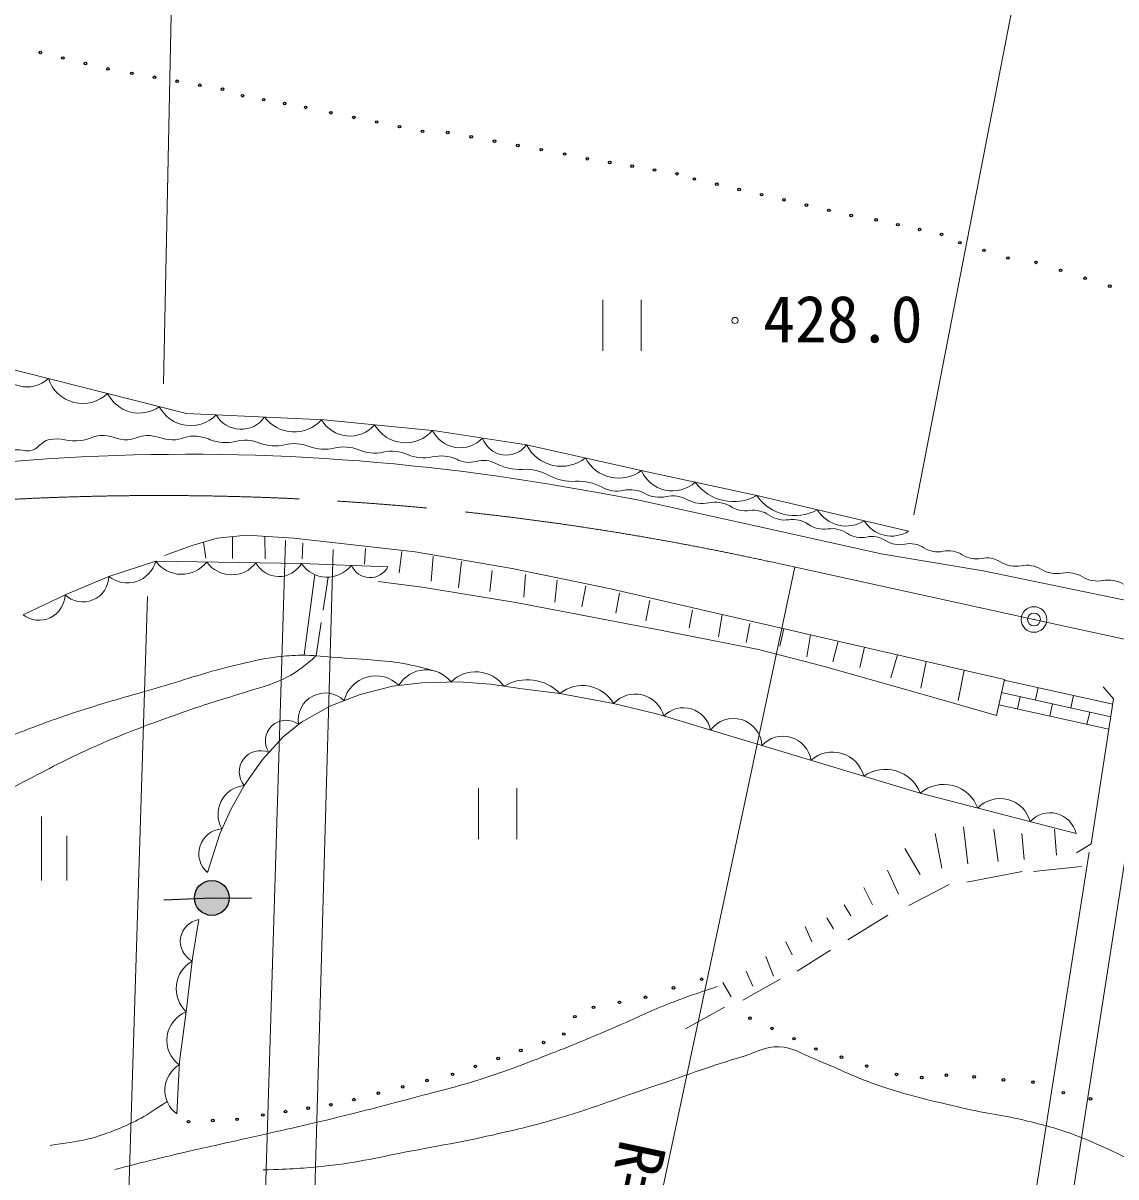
# Model space of a CAD drawing. Units: millimetres, scale not verified. Extents: x 40000 to 680000, y 20000 to 380000.
# Drawn here: x 233281 to 275986, y 272262 to 317338 of the extents above; entities that cross this region are included whole.
import ezdxf
from ezdxf.enums import TextEntityAlignment as Align

# ---------------------------------------------------------------- set-up
doc = ezdxf.new("R2010")
doc.units = ezdxf.units.MM
doc.header["$LTSCALE"] = 1000
doc.header["$PDMODE"] = 32
doc.header["$PDSIZE"] = 500
doc.linetypes.add('CHAIN', pattern=[18.5, 12, -1.5, 3.5, -1.5])
for name, color, linetype, lineweight in [('M-BGD', 7, 'Continuous', 13), ('M-BMK', 2, 'CHAIN', 13), ('M-BMK-SRVR', 3, 'Continuous', 13), ('M-STR-HTXT', 7, 'Continuous', 13)]:
    doc.layers.add(name, color=color, linetype=linetype, lineweight=lineweight)
doc.styles.add('ＭＳ ゴシック', font='')
doc.styles.get('ＭＳ ゴシック').set_extended_font_data('MS Gothic')

msp = doc.modelspace()

# ---------------------------------------------------------------- hatches: boundary and pattern name
at = {"layer": 'M-BGD'}
msp.add_hatch(color=256, dxfattribs=at).paths.add_polyline_path([(241333, 283067, 0.97359), (239987, 283295, 0.01338), (239981, 283259, 1)])

# ---------------------------------------------------------------- linework, layer by layer
for p, q in [((255937, 306530), (255937, 304530)), ((257437, 304530), (257437, 306530)), ((228114, 305010), (239661, 302084)), ((239661, 302084), (245041, 301835)), ((245041, 301835), (249394, 301415)), ((249394, 301415), (252955, 300861)), ((252955, 300861), (257554, 299837)), ((257554, 299837), (261952, 298877)), ((254522, 299207), (255867, 298969)), ((261952, 298877), (267883, 297489)), ((239884, 296931), (240866, 297220)), ((240329, 297062), (240419, 296432)), ((240866, 297220), (242006, 297332)), ((241467, 297279), (241466, 296420)), ((242006, 297332), (243866, 297220)), ((242722, 297289), (242745, 296407)), ((243866, 297220), (248602, 296681)), ((238810, 296538), (239884, 296931)), ((244217, 297035), (244186, 296406)), ((246665, 296808), (246629, 296204)), ((248087, 296695), (247983, 295855)), ((248602, 296681), (252388, 296036)), ((236632, 295722), (238469, 296311)), ((238469, 296311), (244161, 296227)), ((244161, 296227), (247540, 296101)), ((249312, 296495), (249233, 295536)), ((250413, 296300), (250295, 295278)), ((234922, 295007), (236632, 295722)), ((244681, 295792), (244270, 292663)), ((251609, 295957), (251516, 295135)), ((252388, 296036), (256187, 295250)), ((252918, 295801), (252843, 294910)), ((245199, 295692), (245005, 294399)), ((247151, 295520), (248876, 295296)), ((248876, 295296), (252535, 294707)), ((254158, 295571), (254058, 294711)), ((255273, 295353), (255111, 294537)), ((233281, 294222), (234922, 295007)), ((256187, 295250), (271628, 291699)), ((256588, 295072), (256438, 294287)), ((252535, 294707), (258255, 293614)), ((257772, 294780), (257610, 293988)), ((259438, 294410), (259307, 293713)), ((244932, 293915), (244739, 292630)), ((260597, 294236), (260460, 293364)), ((258255, 293614), (262013, 292871)), ((261675, 293881), (261531, 293145)), ((263007, 293682), (262853, 292993)), ((264051, 293442), (263911, 292577)), ((265134, 293193), (264922, 292389)), ((262013, 292871), (264550, 292212)), ((266159, 292957), (265978, 292164)), ((267455, 292659), (267191, 291755)), ((264550, 292212), (268509, 291094)), ((268574, 292402), (268368, 291354)), ((270056, 292061), (269826, 290877)), ((271314, 290288), (271628, 291699)), ((271623, 291674), (275863, 290730)), ((247714, 291439), (246453, 291103)), ((248864, 291565), (247714, 291439)), ((250308, 291607), (248864, 291565)), ((251542, 291509), (250308, 291607)), ((252790, 291327), (251542, 291509)), ((254262, 291145), (252790, 291327)), ((272848, 290908), (272953, 291378)), ((275485, 291412), (275896, 290944)), ((246453, 291103), (245269, 290657)), ((256351, 290752), (254262, 291145)), ((258089, 290335), (256351, 290752)), ((268509, 291094), (271314, 290288)), ((271514, 291184), (275786, 290233)), ((272135, 290547), (272241, 291022)), ((274225, 290581), (274334, 291070)), ((275896, 290944), (275019, 285269)), ((245269, 290657), (244157, 290033)), ((268341, 287254), (258089, 290335)), ((271408, 290709), (275712, 289751)), ((273399, 290266), (273504, 290741)), ((274855, 289942), (274960, 290417)), ((244157, 290033), (243456, 289472)), ((243456, 289472), (242634, 288574)), ((242634, 288574), (241927, 287556)), ((241927, 287556), (241394, 286621)), ((251079, 287455), (251079, 285455)), ((252579, 285455), (252579, 287455)), ((274429, 285672), (268341, 287254)), ((233996, 283838), (233996, 286338)), ((241394, 286621), (240964, 285668)), ((270028, 285934), (270198, 284494)), ((271214, 285849), (271383, 284579)), ((273669, 284833), (273584, 285849)), ((234996, 283838), (234996, 285588)), ((240964, 285668), (240488, 284156)), ((268928, 285680), (269182, 284325)), ((272314, 285680), (272399, 284664)), ((267742, 285087), (268335, 284071)), ((275019, 285269), (274439, 284923)), ((267065, 284240), (267488, 283309)), ((272324, 284194), (270158, 283773)), ((274638, 284383), (272766, 284194)), ((266134, 283563), (266472, 282886)), ((269464, 283689), (267887, 282869)), ((265372, 282886), (265626, 282462)), ((240150, 282319), (239907, 280814)), ((264948, 281954), (264694, 282378)), ((267067, 282490), (265511, 281523)), ((263848, 282039), (264102, 281446)), ((263340, 280938), (263086, 281446)), ((262602, 280110), (262303, 280877)), ((264838, 281123), (263534, 280303)), ((239907, 280814), (239658, 278710)), ((262861, 279988), (261410, 279168)), ((261543, 280297), (261792, 279711)), ((260627, 279861), (260957, 279294)), ((239658, 278710), (239389, 276765)), ((260695, 278894), (259160, 278053)), ((239389, 276765), (239295, 274720))]:
    msp.add_line(p, q, dxfattribs=at)
at = {"layer": 'M-BGD', "lineweight": 25}
for p, q in [((238777, 283088), (240657, 283163)), ((240657, 283163), (242201, 283152))]:
    msp.add_line(p, q, dxfattribs=at)
at = {"layer": 'M-BGD'}
msp.add_lwpolyline([(255867, 298969), (257295, 298709), (262662, 297533), (266811, 296602), (270796, 295937), (294243, 291098)], dxfattribs=at)
at = {"layer": 'M-BGD', "lineweight": 25}
for centre, radius in [((233957, 316187), 50), ((234837, 315974), 50), ((235717, 315760), 50), ((236597, 315547), 50), ((237531, 315377), 50), ((238416, 315222), 50), ((239301, 315066), 50), ((240186, 314910), 50), ((241071, 314754), 50), ((241860, 314499), 50), ((242681, 314347), 50), ((243502, 314196), 50), ((244323, 314044), 50), ((245309, 313836), 50), ((246204, 313654), 50), ((247099, 313472), 50), ((247993, 313291), 50), ((248888, 313109), 50), ((249876, 313061), 50), ((250789, 312893), 50), ((251703, 312726), 50), ((252617, 312558), 50), ((253530, 312391), 50), ((254444, 312223), 50), ((255330, 312039), 50), ((256206, 311892), 50), ((257081, 311746), 50), ((257957, 311599), 50), ((258833, 311453), 50), ((259513, 311247), 50), ((260388, 311043), 50), ((261264, 310839), 50), ((262139, 310635), 50), ((263015, 310431), 50), ((263891, 310227), 50), ((264766, 310024), 50), ((265642, 309820), 50), ((266613, 309654), 50), ((267465, 309463), 50), ((268316, 309273), 50), ((269168, 309082), 50), ((269889, 308761), 50), ((270827, 308461), 50), ((271766, 308161), 50), ((272862, 307988), 50), ((273824, 307679), 50), ((274786, 307370), 50), ((275748, 307062), 50), ((240657, 283163), 683), ((259796, 279984), 50), ((258695, 279648), 50), ((256587, 279083), 50), ((257602, 279280), 50), ((255573, 278885), 50), ((254840, 278522), 50), ((261687, 278466), 50), ((254408, 277847), 50), ((262545, 278063), 50), ((263404, 277661), 50), ((252734, 277202), 50), ((253624, 277513), 50), ((264262, 277258), 50), ((251844, 276890), 50), ((265261, 276938), 50), ((250954, 276579), 50), ((266246, 276592), 50), ((249067, 276031), 50), ((250065, 276268), 50), ((267415, 276267), 50), ((268397, 276144), 50), ((269360, 276236), 50), ((270442, 276174), 50), ((271592, 276053), 50), ((272744, 275965), 50), ((247162, 275532), 50), ((248115, 275781), 50), ((273929, 275555), 50), ((244422, 274947), 50), ((245309, 275081), 50), ((246209, 275282), 50), ((274991, 275314), 50), ((241644, 274510), 50), ((242649, 274681), 50), ((243536, 274814), 50), ((239743, 274420), 50), ((240694, 274465), 50)]:
    msp.add_circle(centre, radius, dxfattribs=at)
at = {"layer": 'M-BGD'}
msp.add_circle((261097, 305720), 121, dxfattribs=at)
for centre, radius, start, end in [((233435, 304361), 1237, 199.0077, 312.5538), ((235613, 303887), 1411, 198.0351, 313.5264), ((237813, 303472), 1370, 206.3888, 305.1727), ((239831, 302997), 1387, 207.6964, 315.821), ((241801, 302599), 1129, 210.2417, 324.4617), ((243874, 302807), 1442, 216.8523, 317.8511), ((246052, 302494), 1288, 210.5387, 318.6936), ((248230, 302343), 1398, 210.0051, 318.9575), ((250365, 301951), 1202, 205.9761, 316.7145), ((252166, 301437), 977, 198.4737, 323.8476), ((233064, 299609), 1063, 74.888, 118.1861), ((241185, 302553), 1602, 248.4953, 283.6989), ((241943, 299441), 1602, 68.4953, 103.6989), ((243118, 302421), 1602, 248.4953, 283.6989), ((243877, 299309), 1602, 68.4953, 103.6989), ((245051, 302289), 1602, 248.4953, 283.6989), ((245810, 299177), 1602, 68.4953, 103.6989), ((247020, 302117), 1578, 246.7526, 282.228), ((254317, 301552), 1528, 206.9205, 307.9849), ((239752, 215059), 85434, 80.04483, 94.63221), ((247688, 299033), 1578, 66.7527, 102.228), ((248933, 301932), 1578, 246.7526, 282.228), ((249602, 298848), 1578, 66.7527, 102.228), ((250708, 301202), 1025, 241.8652, 285.9751), ((251272, 299231), 1025, 61.8652, 105.9751), ((256553, 301016), 1457, 207.2429, 307.6625), ((252679, 301824), 1925, 241.3182, 273.4115), ((252908, 297981), 1925, 61.3182, 93.4115), ((258658, 300383), 1322, 203.2025, 312.1413), ((254756, 301358), 1925, 241.3182, 273.4115), ((254985, 297515), 1925, 61.3182, 93.4115), ((261046, 300501), 1860, 216.1984, 299.1697), ((256491, 300275), 1220, 241.4794, 281.8774), ((256993, 297889), 1220, 61.4794, 101.8774), ((258158, 300032), 1220, 241.4794, 281.8774), ((258660, 297645), 1220, 61.4794, 101.8774), ((263437, 299895), 1800, 214.417, 299.2379), ((259824, 299788), 1220, 241.4794, 281.8774), ((260326, 297401), 1220, 61.4794, 101.8774), ((261516, 299345), 1063, 235.153, 278.4485), ((261828, 297242), 1063, 55.153, 98.4485), ((263044, 298987), 1063, 235.153, 278.4485), ((265445, 299010), 1320, 211.3039, 302.351), ((263356, 296883), 1063, 55.153, 98.4485), ((264571, 298629), 1063, 235.153, 278.4485), ((264884, 296525), 1063, 55.153, 98.4485), ((267216, 298541), 1245, 211.2896, 302.3653), ((266035, 298240), 1003, 237.1623, 281.7678), ((266444, 296277), 1003, 57.1623, 101.7678), ((267531, 297962), 1003, 237.1623, 281.7678), ((267940, 295999), 1003, 57.1623, 101.7678), ((269027, 297684), 1003, 237.1623, 281.7678), ((269436, 295721), 1003, 57.1623, 101.7678), ((237354, 296630), 1160, 231.5056, 344.0472), ((239476, 297061), 1256, 216.6828, 321.6238), ((241432, 296985), 1200, 215.9008, 322.4058), ((243279, 296731), 1015, 208.0535, 330.2531), ((245161, 296895), 1204, 213.7533, 321.9693), ((270524, 297405), 1003, 237.1623, 281.7678), ((270933, 295442), 1003, 57.1623, 101.7678), ((272067, 297262), 1142, 238.84, 280.6092), ((272487, 295017), 1142, 58.84, 100.6092), ((235623, 295733), 1009, 225.9858, 359.3873), ((246837, 296466), 792, 203.2248, 332.4978), ((273669, 296971), 1142, 238.84, 280.6092), ((274089, 294727), 1142, 58.84, 100.6092), ((275270, 296681), 1142, 238.84, 280.6092), ((275691, 294437), 1142, 58.84, 100.6092), ((233904, 295027), 1018, 232.2995, 358.8551), ((247066, 290558), 1278, 45.3099, 166.023), ((249030, 290832), 1240, 38.2057, 149.1955), ((250967, 290627), 1368, 36.037, 134.7381), ((252987, 289913), 1772, 44.016, 121.0466), ((255141, 290071), 1388, 29.3782, 129.3361), ((245088, 290113), 1054, 45.6108, 189.211), ((257200, 289969), 1156, 14.9393, 137.3196), ((259087, 289517), 1075, 10.7534, 135.7942), ((243563, 289291), 813, 53.4833, 213.1746), ((261041, 289061), 1112, 2.7555, 143.7921), ((262972, 288368), 1109, 8.8254, 137.7223), ((242553, 288091), 824, 66.4332, 220.5142), ((264910, 287599), 1262, 14.6493, 131.8983), ((266975, 286718), 1467, 21.4259, 125.1218), ((269261, 286181), 1413, 20.2869, 130.5721), ((242033, 286427), 1134, 95.3705, 209.9882), ((271461, 285837), 1208, 14.4887, 136.3702), ((273410, 285443), 1045, 12.6652, 138.1938), ((241118, 284893), 970, 93.9458, 229.463), ((240294, 281463), 868, 99.5066, 242.506), ((240505, 279616), 1239, 119.575, 226.9352), ((240092, 277599), 1193, 111.3027, 233.5316), ((239970, 275651), 1150, 120.6869, 234.0783)]:
    msp.add_arc(centre, radius, start, end, dxfattribs=at)
for points, knots in [([(233341, 300635), (233416, 300621), (233452, 300627), (233523, 300631), (233871, 300649), (233960, 300997), (234302, 301066), (234775, 301160), (235059, 300958), (235538, 301026), (235840, 301068), (235990, 301192), (236294, 301223), (236720, 301267), (236951, 301031), (237378, 301061), (237669, 301082), (237816, 301208), (238107, 301223), (238504, 301243), (238713, 301063), (239110, 301055), (239491, 301047), (239698, 301249), (240076, 301198), (240284, 301170), (240380, 301149), (240597, 301063)], [0, 0, 0, 0, 1, 1, 1, 2, 2, 2, 3, 3, 3, 4, 4, 4, 5, 5, 5, 6, 6, 6, 7, 7, 7, 8, 8, 8, 9, 9, 9, 9]), ([(244739, 292630), (244489, 292396), (244405, 292326), (244171, 292156), (243848, 291919), (243652, 291799), (243283, 291642), (242670, 291380), (242296, 291314), (241662, 291107), (240819, 290831), (240338, 290703), (239503, 290406), (238169, 289931), (237418, 289666), (236124, 289092), (235060, 288621), (234485, 288310), (233451, 287774), (232606, 287337), (232134, 287089), (231315, 286606), (230534, 286146), (230107, 285869), (229362, 285354), (228679, 284882), (228300, 284610), (227660, 284083), (227043, 283574), (226713, 283270), (226135, 282717), (225273, 281892), (224844, 281376), (224004, 280530), (223069, 279588), (222517, 279090), (221588, 278144), (221060, 277607), (220819, 277251), (220260, 276747), (219874, 276398), (219731, 276278), (219233, 275899)], [0, 0, 0, 0, 1, 1, 1, 2, 2, 2, 3, 3, 3, 4, 4, 4, 5, 5, 5, 6, 6, 6, 7, 7, 7, 8, 8, 8, 9, 9, 9, 10, 10, 10, 11, 11, 11, 12, 12, 12, 13, 13, 13, 14, 14, 14, 14]), ([(249440, 292002), (248979, 292141), (248842, 292179), (248451, 292260), (247994, 292356), (247732, 292381), (247267, 292429), (246519, 292506), (246098, 292515), (245348, 292566), (244888, 292597), (244631, 292642), (244170, 292641), (243790, 292639), (243575, 292623), (243198, 292575), (242540, 292491), (242179, 292393), (241534, 292239), (240392, 291966), (239773, 291734), (238646, 291404), (237550, 291084), (236931, 290922), (235842, 290577), (234863, 290267), (234320, 290074), (233361, 289708), (232925, 289542), (232667, 289474), (232253, 289259), (231472, 288854), (231069, 288564), (230318, 288103), (229625, 287676), (229232, 287444), (228552, 286995), (227882, 286553), (227501, 286312), (226870, 285817), (226347, 285409), (226172, 285257), (225575, 284719)], [0, 0, 0, 0, 1, 1, 1, 2, 2, 2, 3, 3, 3, 4, 4, 4, 5, 5, 5, 6, 6, 6, 7, 7, 7, 8, 8, 8, 9, 9, 9, 10, 10, 10, 11, 11, 11, 12, 12, 12, 13, 13, 13, 14, 14, 14, 14]), ([(236869, 272556), (237996, 272841), (238286, 272914), (239197, 273131), (240207, 273371), (240778, 273488), (241790, 273720), (243198, 274041), (243991, 274205), (245394, 274547), (246696, 274864), (247422, 275054), (248716, 275402), (249738, 275676), (250319, 275800), (251324, 276131), (252422, 276492), (253024, 276734), (254100, 277154), (255033, 277519), (255547, 277744), (256469, 278136), (257250, 278467), (257671, 278694), (258460, 279005), (259211, 279301), (259471, 279388), (260407, 279697)], [0, 0, 0, 0, 1, 1, 1, 2, 2, 2, 3, 3, 3, 4, 4, 4, 5, 5, 5, 6, 6, 6, 7, 7, 7, 8, 8, 8, 9, 9, 9, 9]), ([(294681, 266074), (294121, 265830), (293926, 265754), (293419, 265626), (292804, 265469), (292440, 265391), (291807, 265429), (290822, 265490), (290290, 265720), (289353, 266032), (288563, 266295), (288199, 266628), (287461, 267014), (285782, 267890), (284838, 268373), (283171, 269271), (281558, 270139), (280699, 270706), (279077, 271556), (277329, 272473), (276401, 273108), (274562, 273827), (273790, 274130), (273335, 274246), (272530, 274444), (271559, 274683), (270994, 274721), (270020, 274949), (268672, 275265), (267908, 275423), (266599, 275874), (265641, 276205), (265149, 276507), (264202, 276870), (263666, 277075), (263387, 277337), (262814, 277346), (262264, 277355), (261981, 277140), (261454, 276982), (260077, 276569), (259326, 276275), (257963, 275818), (256516, 275333), (255722, 275011), (254262, 274570), (253336, 274291), (252806, 274172), (251864, 273954), (250553, 273649), (249808, 273528), (248485, 273281), (247179, 273036), (246456, 272830), (245135, 272692), (244174, 272591), (243831, 272569), (242667, 272537)], [0, 0, 0, 0, 1, 1, 1, 2, 2, 2, 3, 3, 3, 4, 4, 4, 5, 5, 5, 6, 6, 6, 7, 7, 7, 8, 8, 8, 9, 9, 9, 10, 10, 10, 11, 11, 11, 12, 12, 12, 13, 13, 13, 14, 14, 14, 15, 15, 15, 16, 16, 16, 17, 17, 17, 18, 18, 18, 19, 19, 19, 19]), ([(238908, 275209), (238050, 274633), (237728, 274432), (236895, 274096), (235945, 273713), (235510, 273664), (234344, 273493)], [0, 0, 0, 0, 1, 1, 1, 2, 2, 2, 2])]:
    msp.add_open_spline(points, degree=3, knots=knots, dxfattribs=at)
at = {"layer": 'M-BMK'}
for p, q in [((262391, 296313), (272783, 294039)), ((272783, 294039), (300020, 288081))]:
    msp.add_line(p, q, dxfattribs=at)
msp.add_arc((238622, 187661), 111221, 77.6604, 103.68069, dxfattribs=at)
at = {"layer": 'M-BMK-SRVR'}
msp.add_circle((272783, 294039), 500, dxfattribs=at)
msp.add_point((272783, 294039), dxfattribs=at)
at = {"layer": 'M-STR-HTXT'}
for p, q in [((239471, 336592), (238766, 303241)), ((274751, 332388), (268087, 298130)), ((242276, 255935), (243538, 297122)), ((244215, 255649), (245393, 296773)), ((263433, 296085), (257379, 267612)), ((236936, 256214), (238146, 294935)), ((269702, 251683), (274945, 284954)), ((271150, 251492), (276332, 284624))]:
    msp.add_line(p, q, dxfattribs=at)

# ---------------------------------------------------------------- texts
at = {"layer": 'M-BGD', "style": 'ＭＳ ゴシック'}
msp.add_text('428.0', height=1833, dxfattribs=at).set_placement((262196, 304312), align=Align.BOTTOM_LEFT)
at = {"layer": 'M-STR-HTXT', "style": 'ＭＳ ゴシック'}
msp.add_text('R=110', height=1833, rotation=257.997, dxfattribs=at).set_placement((255446, 270858), align=Align.BOTTOM_CENTER)

doc.saveas('drawing.dxf')
